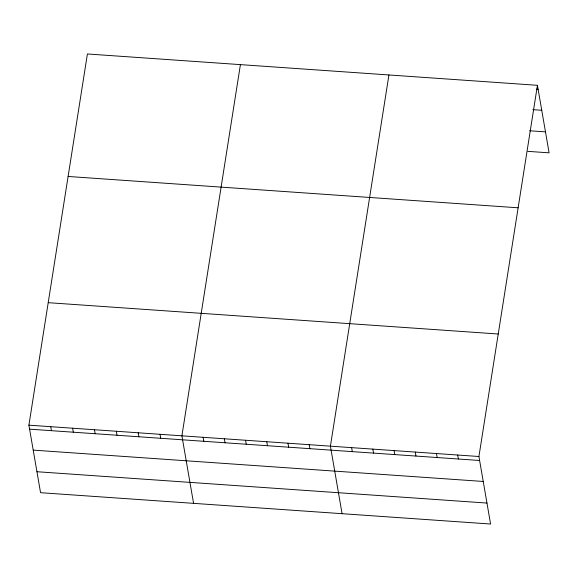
<?xml version="1.0" encoding="UTF-8"?>
<svg xmlns="http://www.w3.org/2000/svg" width="578" height="578" viewBox="0 0 578 578"><rect width="100%" height="100%" fill="white"/><g stroke="black" fill="none" stroke-linecap="round" stroke-linejoin="round"><path stroke-width="0.87" d="M537.439 85.306L478.924 456.504L490.585 524.029L40.561 492.694L28.9 425.17L87.415 53.971L537.439 85.306L549.1 152.83L527.887 151.357M240.419 64.628L181.904 435.826L193.572 503.351M388.929 74.967L330.414 446.165L342.075 513.69M536.355 89.171L538.125 89.294M532.909 109.647L541.745 110.261M529.564 130.758L545.48 131.863M68.103 176.463L518.126 207.798M48.212 302.677L498.229 334.005M28.9 425.17L478.924 456.504M29.586 429.158L479.61 460.493M33.213 450.125L483.23 481.46M36.941 471.727L486.965 503.062M457.704 455.023L458.397 459.019M436.491 453.549L437.178 457.538M415.279 452.075L415.965 456.064M394.059 450.594L394.752 454.583M372.846 449.12L373.533 453.109M351.626 447.639L352.32 451.635M309.201 444.684L309.887 448.68M287.981 443.21L288.675 447.199M266.769 441.729L267.455 445.725M245.556 440.255L246.242 444.244M224.336 438.774L225.03 442.77M203.124 437.3L203.81 441.289M160.048 434.302L160.742 438.29M138.193 432.778L138.879 436.773M116.33 431.26L117.023 435.248M94.474 429.736L95.16 433.724M72.618 428.211L73.305 432.207M50.756 426.694L51.449 430.682"/></g></svg>
